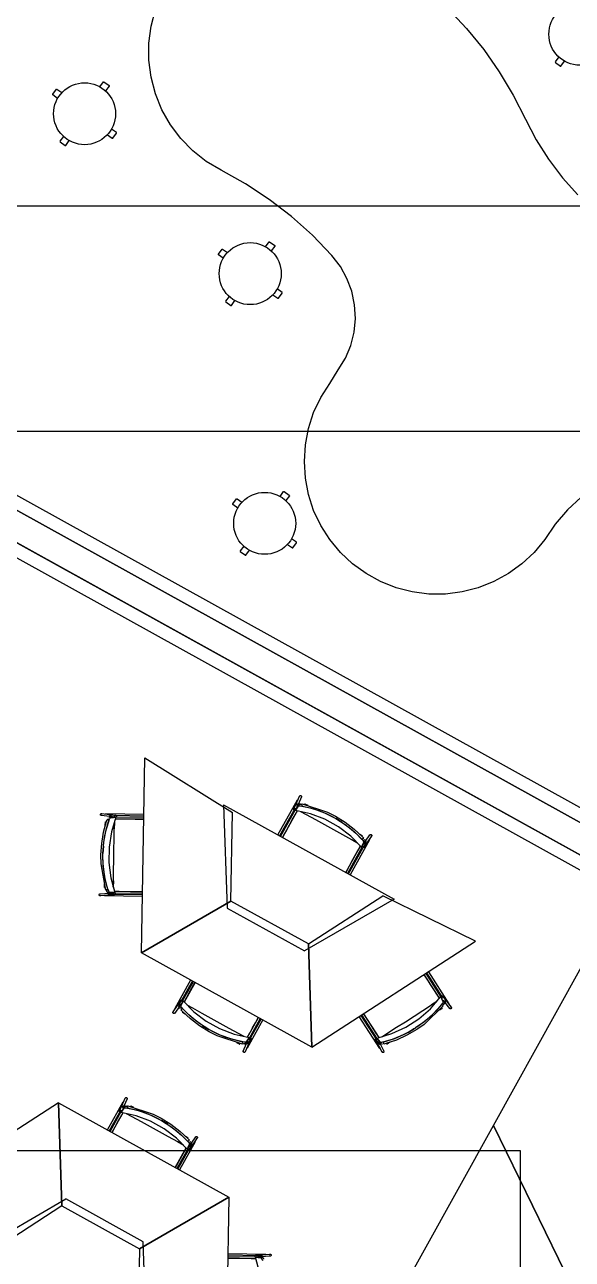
# Model space of a CAD drawing. Header units: metres. Extents: x 3.2 to 22.3, y 0.7 to 22.8.
# Drawn here: x 8.898 to 10.115, y 14.009 to 16.754 of the extents above; entities that cross this region are included whole.
import ezdxf

# ---------------------------------------------------------------- set-up
doc = ezdxf.new("R2010")
doc.units = ezdxf.units.M
for name, color, linetype in [('ARREDI', 9, 'Continuous'), ('PARETI_STRUTTURE', 7, 'Continuous'), ('PORTE_SCALE', 2, 'Continuous'), ('WAYFINDING_RIQUADRI', 7, 'Continuous')]:
    doc.layers.add(name, color=color, linetype=linetype)

msp = doc.modelspace()

# ---------------------------------------------------------------- linework, layer by layer
at = {"layer": 'ARREDI'}
for points in [[(10.1355, 15.7031), (10.1048, 15.675), (10.0775, 15.6435), (10.0541, 15.6091), (10.0305, 15.5805), (10.0034, 15.5552), (9.9734, 15.5334), (9.9409, 15.5155), (9.9064, 15.5019), (9.8705, 15.4926), (9.8337, 15.488), (9.7967, 15.488), (9.7599, 15.4926), (9.7239, 15.5019), (9.6895, 15.5155), (9.657, 15.5334), (9.627, 15.5552), (9.5999, 15.5806), (9.5763, 15.6091), (9.5564, 15.6405), (9.5406, 15.674), (9.5292, 15.7093), (9.5222, 15.7457), (9.5199, 15.7827), (9.5222, 15.8197), (9.5292, 15.8562), (9.5406, 15.8914), (9.5564, 15.925), (9.5763, 15.9563), (9.5953, 15.9861), (9.6112, 16.0122), (9.623, 16.0404), (9.6304, 16.0701), (9.6333, 16.1005), (9.6316, 16.1311), (9.6254, 16.161), (9.6147, 16.1897), (9.5999, 16.2164), (9.5812, 16.2406), (9.5378, 16.2856), (9.4912, 16.3274), (9.4416, 16.3655), (9.3894, 16.3999), (9.3348, 16.4304), (9.302, 16.4499), (9.272, 16.4735), (9.2452, 16.5008), (9.2223, 16.5313), (9.2034, 16.5645), (9.189, 16.5999), (9.1793, 16.6368), (9.1744, 16.6747), (9.1744, 16.7128), (9.1794, 16.7507), (9.1892, 16.7876)], [(9.8394, 16.7893), (9.8805, 16.7453), (9.9185, 16.6984), (9.953, 16.649), (9.984, 16.5973), (10.0113, 16.5436), (10.0349, 16.498), (10.0623, 16.4545), (10.0933, 16.4135), (10.1276, 16.3753)], [(10.0855, 16.682), (10.0776, 16.6712)], [(10.0776, 16.6712), (10.0778, 16.6701)], [(10.0778, 16.6701), (10.0892, 16.6617)], [(10.0903, 16.6619), (10.0982, 16.6727)], [(10.0892, 16.6617), (10.0903, 16.6619)], [(8.9606, 16.599), (8.969, 16.6104)], [(8.969, 16.6104), (8.9701, 16.6106)], [(8.9701, 16.6106), (8.9809, 16.6027)], [(9.0655, 16.6158), (9.0735, 16.6266)], [(9.0735, 16.6266), (9.0746, 16.6268)], [(9.0746, 16.6268), (9.086, 16.6184)], [(9.0862, 16.6173), (9.0782, 16.6065)], [(9.086, 16.6184), (9.0862, 16.6173)], [(8.9607, 16.5979), (8.9606, 16.599)], [(8.9716, 16.59), (8.9608, 16.5979)], [(8.9847, 16.5053), (8.9768, 16.4945)], [(9.0821, 16.5091), (9.0929, 16.5012)], [(9.1022, 16.5139), (9.0913, 16.5218)], [(9.0929, 16.5012), (9.094, 16.5014)], [(9.094, 16.5014), (9.1023, 16.5128)], [(9.1023, 16.5128), (9.1022, 16.5139)], [(8.9768, 16.4945), (8.9769, 16.4934)], [(8.9769, 16.4934), (8.9884, 16.485)], [(8.9884, 16.485), (8.9895, 16.4852)], [(8.9895, 16.4852), (8.9974, 16.496)], [(9.3288, 16.2434), (9.3371, 16.2549)], [(9.3372, 16.2549), (9.3382, 16.255)], [(9.3383, 16.255), (9.3491, 16.2471)], [(9.4337, 16.2602), (9.4417, 16.271)], [(9.4417, 16.271), (9.4428, 16.2712)], [(9.4428, 16.2712), (9.4542, 16.2628)], [(9.4544, 16.2617), (9.4464, 16.2509)], [(9.4542, 16.2628), (9.4544, 16.2617)], [(9.3289, 16.2423), (9.3288, 16.2434)], [(9.3398, 16.2344), (9.3289, 16.2423)], [(9.3529, 16.1497), (9.345, 16.1389)], [(9.4502, 16.1535), (9.4611, 16.1456)], [(9.4704, 16.1583), (9.4595, 16.1663)], [(9.4611, 16.1456), (9.4622, 16.1458)], [(9.4622, 16.1458), (9.4705, 16.1572)], [(9.4705, 16.1572), (9.4704, 16.1583)], [(9.345, 16.1389), (9.3451, 16.1378)], [(9.3451, 16.1378), (9.3566, 16.1294)], [(9.3566, 16.1294), (9.3577, 16.1296)], [(9.3577, 16.1296), (9.3656, 16.1404)], [(9.4659, 15.705), (9.4739, 15.7158)], [(9.4739, 15.7158), (9.475, 15.716)], [(9.4749, 15.716), (9.4864, 15.7076)], [(9.4866, 15.7065), (9.4786, 15.6957)], [(9.4864, 15.7076), (9.4866, 15.7065)], [(9.361, 15.6882), (9.3693, 15.6996)], [(9.3611, 15.6871), (9.361, 15.6882)], [(9.372, 15.6792), (9.3611, 15.6871)], [(9.3694, 15.6996), (9.3704, 15.6998)], [(9.3705, 15.6998), (9.3813, 15.6919)], [(9.3851, 15.5945), (9.3771, 15.5837)], [(9.4824, 15.5983), (9.4933, 15.5904)], [(9.5026, 15.6031), (9.4917, 15.611)], [(9.4944, 15.5905), (9.5027, 15.602)], [(9.5027, 15.602), (9.5026, 15.6031)], [(9.3772, 15.5837), (9.3773, 15.5826)], [(9.3773, 15.5826), (9.3888, 15.5742)], [(9.3888, 15.5742), (9.3899, 15.5744)], [(9.3899, 15.5744), (9.3978, 15.5852)], [(9.4933, 15.5904), (9.4944, 15.5906)], [(9.1581, 14.6903), (9.1651, 15.1234), (9.36, 15.0021)], [(9.3404, 15.0192), (9.7192, 14.8092), (9.5204, 14.6943)], [(9.3404, 15.0192), (9.3483, 14.7898)], [(9.6519, 14.9362), (9.6495, 14.9308), (9.6471, 14.9254), (9.623, 14.9497), (9.5957, 14.9704), (9.5657, 14.987), (9.5337, 14.9992), (9.5003, 15.0067), (9.5036, 15.0116), (9.5069, 15.0165), (9.5077, 15.0169), (9.5094, 15.017), (9.5117, 15.0169), (9.5141, 15.0166)], [(9.5032, 15.0141), (9.5041, 15.0155), (9.5065, 15.019)], [(9.5035, 15.0183), (9.5033, 15.019), (9.5034, 15.0197), (9.5037, 15.0203), (9.5037, 15.0204), (9.5042, 15.0209), (9.5043, 15.0209), (9.505, 15.0212), (9.5057, 15.0212), (9.5064, 15.021), (9.507, 15.0205)], [(9.5074, 15.0199), (9.5076, 15.0192), (9.5075, 15.0184), (9.5073, 15.0179), (9.5072, 15.0178), (9.5067, 15.0173), (9.506, 15.017), (9.5052, 15.017), (9.5045, 15.0172), (9.5039, 15.0177), (9.5035, 15.0183)], [(9.5046, 15.0303), (9.5046, 15.0304)], [(9.5046, 15.0303), (9.5049, 15.0302), (9.5053, 15.0299)], [(9.5053, 15.0299), (9.5059, 15.0296)], [(9.5069, 15.0166), (9.5076, 15.0169), (9.5093, 15.0171), (9.5116, 15.017), (9.5141, 15.0166)], [(9.5099, 15.0209), (9.5082, 15.0207)], [(9.5082, 15.0208), (9.5098, 15.0209)], [(9.5093, 15.0369), (9.5092, 15.0376), (9.5093, 15.0384), (9.5093, 15.0386), (9.5093, 15.0386), (9.5096, 15.039), (9.5101, 15.0396), (9.5108, 15.0399), (9.5116, 15.0399), (9.5123, 15.0397), (9.5129, 15.0392), (9.5133, 15.0386)], [(9.5108, 15.0208), (9.5121, 15.0208)], [(9.5122, 15.0208), (9.5111, 15.0208)], [(9.5133, 15.0386), (9.5135, 15.0379), (9.5134, 15.0371), (9.5133, 15.0369), (9.5133, 15.0369), (9.5131, 15.0365), (9.5125, 15.036)], [(9.5146, 15.0204), (9.5135, 15.0206)], [(9.5135, 15.0206), (9.5146, 15.0204)], [(9.5142, 15.0183), (9.5141, 15.0177), (9.514, 15.0172), (9.514, 15.017)], [(9.5141, 15.0166), (9.5331, 15.0123), (9.5517, 15.0065), (9.5697, 14.9991), (9.5847, 14.9916)], [(9.5142, 15.0166), (9.5332, 15.0123), (9.5518, 15.0064), (9.5698, 14.9991), (9.5847, 14.9916)], [(9.5143, 15.019), (9.5144, 15.0198), (9.5146, 15.0204)], [(9.5146, 15.0209), (9.5147, 15.0212), (9.5147, 15.0213), (9.5147, 15.0212)], [(9.5213, 15.0218), (9.5212, 15.0215), (9.521, 15.0211), (9.5206, 15.0205), (9.5203, 15.0199)], [(9.0672, 14.9964), (9.0669, 14.9971), (9.0668, 14.9978), (9.067, 14.9985), (9.0674, 14.9992), (9.068, 14.9996), (9.0687, 14.9998), (9.0692, 14.9999), (9.0694, 14.9998), (9.0701, 14.9995), (9.0707, 14.999)], [(9.0705, 14.9962), (9.0699, 14.9958), (9.0692, 14.9955), (9.0687, 14.9955), (9.0685, 14.9956), (9.0678, 14.9959), (9.0672, 14.9964)], [(9.0787, 14.9998), (9.0787, 14.9999), (9.0787, 14.9995), (9.0787, 14.999)], [(9.0787, 14.9983), (9.0787, 14.999)], [(9.0895, 14.991), (9.0954, 14.9914), (9.1013, 14.9918), (9.0912, 14.9591), (9.0858, 14.9253), (9.0852, 14.891), (9.0895, 14.857), (9.0986, 14.824), (9.0927, 14.8246), (9.0869, 14.8252), (9.0861, 14.8257), (9.0852, 14.8271), (9.0843, 14.8292), (9.0834, 14.8315)], [(9.0837, 14.9894), (9.0843, 14.9906)], [(9.0843, 14.9905), (9.0837, 14.9894)], [(9.0859, 14.9936), (9.0861, 14.9943), (9.0865, 14.9949), (9.0871, 14.9954), (9.0871, 14.9954), (9.0878, 14.9956), (9.0879, 14.9956), (9.0885, 14.9956), (9.0892, 14.9953), (9.0897, 14.9947)], [(9.0859, 14.9924), (9.0919, 14.9928), (9.0933, 14.9929)], [(9.0859, 14.9847), (9.0868, 14.987), (9.0879, 14.9891), (9.0888, 14.9905), (9.0895, 14.991)], [(9.0859, 14.9847), (9.0869, 14.9871), (9.0879, 14.9891), (9.0888, 14.9905), (9.0895, 14.991)], [(9.0897, 14.9947), (9.0901, 14.9941), (9.0901, 14.9933), (9.09, 14.9926), (9.0896, 14.992), (9.089, 14.9915), (9.089, 14.9915), (9.0883, 14.9913), (9.0882, 14.9913), (9.0876, 14.9913), (9.0869, 14.9917)], [(9.09, 14.9928), (9.09, 14.9929)], [(9.0981, 14.9943), (9.0983, 14.9951), (9.0987, 14.9957), (9.0993, 14.9961), (9.1, 14.9963), (9.1005, 14.9964), (9.1005, 14.9964), (9.1007, 14.9963), (9.1014, 14.996), (9.102, 14.9955)], [(9.1013, 14.9918), (9.0985, 14.9929)], [(9.0985, 14.9929), (9.1013, 14.9918)], [(9.1003, 14.9884), (9.1131, 14.9882), (9.1283, 14.9879), (9.1436, 14.9877), (9.1589, 14.9875), (9.1629, 14.9874)], [(9.102, 14.9955), (9.1023, 14.9948), (9.1024, 14.9941), (9.1022, 14.9934), (9.1018, 14.9927), (9.1012, 14.9923)], [(9.3568, 14.8053), (9.36, 15.0021)], [(9.5037, 15.006), (9.4987, 14.9968), (9.4924, 14.9855), (9.4862, 14.9742), (9.4799, 14.9629), (9.4736, 14.9516), (9.471, 14.9468)], [(9.4968, 15.0081), (9.4966, 15.0088), (9.4967, 15.0095), (9.4968, 15.0098), (9.4968, 15.0098), (9.497, 15.0102), (9.4975, 15.0107), (9.4982, 15.011), (9.499, 15.011)], [(9.5005, 15.0076), (9.4999, 15.0071), (9.4992, 15.0068), (9.4985, 15.0068), (9.4978, 15.007), (9.4972, 15.0074), (9.4967, 15.0081)], [(9.5006, 15.009), (9.5003, 15.0067)], [(9.5246, 14.9972), (9.5124, 15.004)], [(9.6383, 14.9342), (9.6258, 14.9411), (9.6057, 14.9523), (9.5855, 14.9635), (9.5653, 14.9747), (9.5451, 14.9859), (9.5249, 14.9971), (9.5124, 15.004)], [(9.5896, 14.9889), (9.6035, 14.9805)], [(9.6036, 14.9804), (9.5896, 14.9889)], [(9.0733, 14.9281), (9.0759, 14.9471), (9.0802, 14.9661), (9.0859, 14.9848)], [(9.0733, 14.928), (9.0759, 14.947), (9.0801, 14.966), (9.0859, 14.9846)], [(9.08, 14.981), (9.0792, 14.981), (9.0786, 14.981), (9.0781, 14.981), (9.0778, 14.9811)], [(9.0844, 14.9855), (9.0837, 14.9858), (9.083, 14.986), (9.0823, 14.9863), (9.0819, 14.9864), (9.0816, 14.9865), (9.0816, 14.9865), (9.0816, 14.9865), (9.0818, 14.9865)], [(9.0856, 14.9851), (9.0854, 14.9851), (9.085, 14.9853), (9.0844, 14.9855)], [(9.0953, 14.836), (9.0956, 14.8503), (9.0959, 14.8733), (9.0963, 14.8964), (9.0967, 14.9195), (9.097, 14.9426), (9.0974, 14.9656), (9.0977, 14.9799)], [(9.0977, 14.9799), (9.0974, 14.966)], [(9.604, 14.9801), (9.6196, 14.9688), (9.6343, 14.9562), (9.648, 14.9424)], [(9.6041, 14.9801), (9.6196, 14.9688), (9.6344, 14.9561), (9.6481, 14.9423)], [(9.6384, 14.9342), (9.6261, 14.9409)], [(9.6476, 14.9493), (9.648, 14.9499), (9.6483, 14.9505), (9.6486, 14.9509), (9.6487, 14.9512)], [(9.6481, 14.9423), (9.6497, 14.9404), (9.651, 14.9385), (9.6518, 14.937), (9.6519, 14.9362)], [(9.6481, 14.9423), (9.6498, 14.9403), (9.6511, 14.9385), (9.6518, 14.937), (9.6519, 14.9361)], [(9.6495, 14.9433), (9.6491, 14.9429), (9.6487, 14.9426), (9.6486, 14.9424)], [(9.6516, 14.9451), (9.6517, 14.9453), (9.6518, 14.9453), (9.6517, 14.9452), (9.6515, 14.9451), (9.6506, 14.9443), (9.6501, 14.9438), (9.6495, 14.9433)], [(9.6549, 14.9386), (9.6525, 14.9332), (9.6519, 14.9319)], [(9.6552, 14.9342), (9.6544, 14.9342), (9.6537, 14.9345), (9.6531, 14.935), (9.6528, 14.9356), (9.6527, 14.9363), (9.6527, 14.9364), (9.6528, 14.9371), (9.6528, 14.9372), (9.6532, 14.9377), (9.6537, 14.9381), (9.6545, 14.9384)], [(9.654, 14.941), (9.6533, 14.942)], [(9.6533, 14.942), (9.654, 14.941)], [(9.6559, 14.9381), (9.6565, 14.9376), (9.6569, 14.937), (9.657, 14.9363), (9.657, 14.9362), (9.6568, 14.9355), (9.6568, 14.9354), (9.6565, 14.9349), (9.6559, 14.9344), (9.6552, 14.9342)], [(9.6635, 14.9423), (9.6641, 14.9419)], [(9.6648, 14.9415), (9.6648, 14.9415), (9.6648, 14.9415), (9.6645, 14.9417), (9.6641, 14.9419)], [(9.6654, 14.9512), (9.6655, 14.9519), (9.6658, 14.9524), (9.6658, 14.9524), (9.6659, 14.9526), (9.6665, 14.953), (9.6672, 14.9533)], [(9.6672, 14.9533), (9.668, 14.9533), (9.6686, 14.953), (9.6692, 14.9525), (9.6696, 14.9518), (9.6697, 14.9511), (9.6696, 14.9504), (9.6693, 14.9499), (9.6693, 14.9499), (9.6692, 14.9497), (9.6686, 14.9493), (9.6679, 14.949)], [(9.0732, 14.9275), (9.0723, 14.9111)], [(9.0723, 14.9111), (9.0732, 14.9274)], [(9.6446, 14.9279), (9.6384, 14.9167), (9.631, 14.9033), (9.6236, 14.89), (9.6162, 14.8766), (9.6118, 14.8688)], [(9.6471, 14.9254), (9.6494, 14.9273)], [(9.6494, 14.9273), (9.6471, 14.9254)], [(9.6501, 14.9231), (9.6493, 14.9231), (9.6486, 14.9234), (9.6481, 14.9239), (9.6477, 14.9245), (9.6476, 14.9252)], [(9.6508, 14.927), (9.6514, 14.9265), (9.6518, 14.9259), (9.6519, 14.9251), (9.6517, 14.9244), (9.6515, 14.924), (9.6515, 14.924), (9.6514, 14.9238), (9.6508, 14.9233), (9.6501, 14.9231)], [(9.0834, 14.8316), (9.0782, 14.8504), (9.0747, 14.8695), (9.0726, 14.8889), (9.0722, 14.9055)], [(9.0834, 14.8315), (9.0783, 14.8503), (9.0747, 14.8694), (9.0726, 14.8888), (9.0722, 14.9055)], [(9.0754, 14.8355), (9.0754, 14.8355)], [(9.0754, 14.8355), (9.0757, 14.8355), (9.0762, 14.8354), (9.0768, 14.8354), (9.0776, 14.8354)], [(9.0819, 14.8308), (9.0812, 14.8305), (9.0804, 14.8303), (9.0798, 14.8301), (9.0793, 14.8299), (9.0791, 14.8299)], [(9.0798, 14.8301), (9.0802, 14.8291)], [(9.0802, 14.8291), (9.0798, 14.8301)], [(9.0806, 14.8279), (9.0811, 14.8268)], [(9.0812, 14.8266), (9.0807, 14.8278)], [(9.0816, 14.8258), (9.0825, 14.8244)], [(9.0825, 14.8243), (9.0816, 14.8257)], [(9.0819, 14.8308), (9.0825, 14.831), (9.0829, 14.8311), (9.0831, 14.8312)], [(9.0869, 14.8251), (9.0862, 14.8257), (9.0853, 14.8271), (9.0843, 14.8291), (9.0834, 14.8315)], [(9.0836, 14.8241), (9.0842, 14.8246), (9.0849, 14.8248), (9.0855, 14.8249), (9.0856, 14.8249), (9.0863, 14.8246), (9.0863, 14.8246), (9.0869, 14.8242), (9.0872, 14.8235), (9.0874, 14.8228), (9.0873, 14.822), (9.0869, 14.8214)], [(9.0907, 14.8231), (9.0891, 14.8232), (9.0848, 14.8237)], [(9.0956, 14.8499), (9.0953, 14.836)], [(9.0965, 14.8232), (9.0986, 14.824)], [(9.0977, 14.8274), (9.1081, 14.8272), (9.1339, 14.8268), (9.1469, 14.8266), (9.1598, 14.8264)], [(9.0978, 14.8237), (9.0985, 14.8235), (9.0991, 14.823), (9.0994, 14.8224), (9.0996, 14.8216), (9.0995, 14.8209), (9.0991, 14.8202)], [(9.0677, 14.8177), (9.0672, 14.8172), (9.0665, 14.817), (9.0662, 14.8169), (9.0657, 14.817), (9.065, 14.8172), (9.0644, 14.8177), (9.0641, 14.8183), (9.0639, 14.8191), (9.064, 14.8198), (9.0644, 14.8205)], [(9.0644, 14.8205), (9.0649, 14.821), (9.0656, 14.8212), (9.0659, 14.8213), (9.0664, 14.8212), (9.0671, 14.821), (9.0677, 14.8205)], [(9.0758, 14.8175), (9.0758, 14.8182)], [(9.0758, 14.8166), (9.0758, 14.8166), (9.0758, 14.817), (9.0758, 14.8175)], [(9.0869, 14.8214), (9.0864, 14.8209), (9.0857, 14.8206), (9.0851, 14.8206), (9.0849, 14.8206), (9.0843, 14.8208), (9.0842, 14.8208), (9.0837, 14.8213), (9.0833, 14.8219), (9.0832, 14.8227), (9.0833, 14.8234)], [(9.0923, 14.8229), (9.0933, 14.8228)], [(9.0991, 14.8202), (9.0986, 14.8197), (9.0979, 14.8195), (9.0976, 14.8194), (9.0971, 14.8194), (9.0964, 14.8197), (9.0958, 14.8202), (9.0954, 14.8208)], [(9.5369, 14.4804), (9.1581, 14.6903), (9.3568, 14.8053)], [(9.529, 14.7098), (9.3568, 14.8053), (9.1581, 14.6903)], [(9.529, 14.7098), (9.6943, 14.8168)], [(9.5369, 14.4803), (9.9004, 14.7158), (9.6943, 14.8168)], [(9.3483, 14.7898), (9.5204, 14.6943)], [(9.8203, 14.5893), (9.8146, 14.598), (9.8076, 14.6089), (9.8006, 14.6197), (9.7935, 14.6306), (9.7865, 14.6414)], [(9.2529, 14.5808), (9.2591, 14.5919), (9.2665, 14.6053), (9.2739, 14.6187), (9.2771, 14.6244)], [(9.2426, 14.57), (9.245, 14.5754), (9.2456, 14.5767)], [(9.2466, 14.5816), (9.2461, 14.5821), (9.2457, 14.5828), (9.2456, 14.5835), (9.2457, 14.5842), (9.2459, 14.5847), (9.2459, 14.5847), (9.2461, 14.5849), (9.2467, 14.5853), (9.2474, 14.5856)], [(9.2456, 14.5725), (9.248, 14.5779), (9.2504, 14.5833), (9.2745, 14.5589), (9.3018, 14.5382), (9.3317, 14.5216), (9.3638, 14.5094), (9.3972, 14.5019), (9.3939, 14.497), (9.3906, 14.4921), (9.3898, 14.4917), (9.3881, 14.4916), (9.3858, 14.4917), (9.3834, 14.4921)], [(9.2474, 14.5856), (9.2481, 14.5856), (9.2488, 14.5853), (9.2494, 14.5848), (9.2498, 14.5841), (9.2499, 14.5834)], [(9.2504, 14.5833), (9.2481, 14.5813)], [(9.2481, 14.5813), (9.2504, 14.5833)], [(9.689, 14.4914), (9.6853, 14.4961), (9.6817, 14.5007), (9.7145, 14.5105), (9.7456, 14.5249), (9.7744, 14.5435), (9.8002, 14.566), (9.8226, 14.592), (9.8254, 14.5867), (9.8282, 14.5815), (9.8281, 14.5806), (9.8274, 14.5791), (9.8262, 14.5771), (9.8248, 14.5751)], [(9.6936, 14.5043), (9.7057, 14.5121), (9.725, 14.5246), (9.7444, 14.5371), (9.7638, 14.5497), (9.7831, 14.5622), (9.8025, 14.5748), (9.8145, 14.5825)], [(9.8028, 14.575), (9.8145, 14.5825)], [(9.8244, 14.5906), (9.8226, 14.592)], [(9.8233, 14.5914), (9.8231, 14.5921), (9.8232, 14.5928), (9.8235, 14.5935), (9.824, 14.5941), (9.8247, 14.5944), (9.8254, 14.5945)], [(9.8282, 14.5815), (9.8281, 14.5807), (9.8275, 14.5791), (9.8263, 14.5772), (9.8248, 14.5751)], [(9.8254, 14.5945), (9.8262, 14.5943), (9.8268, 14.5938), (9.8269, 14.5937), (9.8269, 14.5937), (9.8272, 14.5932), (9.8274, 14.5925), (9.8273, 14.5918), (9.827, 14.5911), (9.8265, 14.5906)], [(9.827, 14.5873), (9.8265, 14.5882)], [(9.8277, 14.5859), (9.8285, 14.5845), (9.8305, 14.5807)], [(9.8308, 14.5795), (9.8301, 14.5797), (9.8295, 14.5801), (9.8292, 14.5805), (9.8291, 14.5807), (9.8289, 14.5814), (9.8289, 14.5814), (9.829, 14.5821), (9.8293, 14.5828), (9.8298, 14.5833), (9.8305, 14.5836), (9.8313, 14.5837)], [(9.8306, 14.5768), (9.8312, 14.5784)], [(9.8312, 14.5784), (9.8306, 14.5769)], [(9.8313, 14.5837), (9.832, 14.5835), (9.8326, 14.5831), (9.833, 14.5826), (9.833, 14.5825), (9.8332, 14.5818), (9.8332, 14.5818), (9.8331, 14.581), (9.8328, 14.5804), (9.8323, 14.5799), (9.8316, 14.5795)], [(9.8407, 14.5766), (9.8401, 14.5762)], [(9.8414, 14.577), (9.8414, 14.5771), (9.8411, 14.5769), (9.8407, 14.5766)], [(9.2303, 14.5554), (9.2295, 14.5554), (9.2288, 14.5556), (9.2283, 14.5561), (9.2279, 14.5568), (9.2278, 14.5575), (9.2279, 14.5583), (9.2281, 14.5587), (9.2281, 14.5587), (9.2283, 14.5589), (9.2289, 14.5594), (9.2296, 14.5596)], [(9.2321, 14.5574), (9.2319, 14.5567), (9.2317, 14.5563), (9.2317, 14.5562), (9.2316, 14.5561), (9.231, 14.5556), (9.2303, 14.5554)], [(9.2326, 14.5671), (9.2326, 14.5671), (9.2327, 14.5671), (9.2329, 14.567), (9.2334, 14.5667)], [(9.234, 14.5664), (9.2334, 14.5667)], [(9.2416, 14.5705), (9.241, 14.571), (9.2406, 14.5717), (9.2405, 14.5724), (9.2405, 14.5725), (9.2406, 14.5731), (9.2407, 14.5732), (9.241, 14.5737), (9.2416, 14.5742), (9.2423, 14.5744)], [(9.2423, 14.5744), (9.2431, 14.5744), (9.2438, 14.5741), (9.2443, 14.5737), (9.2447, 14.573), (9.2448, 14.5723), (9.2448, 14.5723), (9.2447, 14.5716), (9.2446, 14.5714), (9.2443, 14.571), (9.2437, 14.5705), (9.243, 14.5703)], [(9.2442, 14.5666), (9.2434, 14.5677)], [(9.2435, 14.5676), (9.2442, 14.5666)], [(9.2493, 14.5664), (9.2477, 14.5683), (9.2464, 14.5702), (9.2456, 14.5716), (9.2455, 14.5725)], [(9.2493, 14.5663), (9.2478, 14.5682), (9.2465, 14.5701), (9.2457, 14.5716), (9.2456, 14.5725)], [(9.2459, 14.5635), (9.2457, 14.5634), (9.2457, 14.5634), (9.2457, 14.5634), (9.246, 14.5636), (9.2468, 14.5644), (9.2474, 14.5649), (9.2479, 14.5654)], [(9.2479, 14.5654), (9.2484, 14.5658), (9.2487, 14.5661), (9.2489, 14.5662)], [(9.2498, 14.5593), (9.2495, 14.5587), (9.2491, 14.5581), (9.2489, 14.5577), (9.2488, 14.5575)], [(9.2934, 14.5286), (9.2778, 14.5398), (9.263, 14.5525), (9.2493, 14.5663)], [(9.2934, 14.5285), (9.2779, 14.5398), (9.2631, 14.5524), (9.2494, 14.5662)], [(9.2591, 14.5745), (9.2713, 14.5677)], [(9.2591, 14.5744), (9.2717, 14.5675), (9.2918, 14.5563), (9.312, 14.5451), (9.3322, 14.5339), (9.3524, 14.5227), (9.3725, 14.5116), (9.385, 14.5046)], [(9.6511, 14.5543), (9.6533, 14.5509), (9.6615, 14.5381), (9.6699, 14.5253), (9.6782, 14.5125), (9.6851, 14.5017)], [(9.8248, 14.5751), (9.8121, 14.5604), (9.7982, 14.5467), (9.7832, 14.5342), (9.7696, 14.5246)], [(9.8247, 14.575), (9.812, 14.5603), (9.7981, 14.5467), (9.7832, 14.5342), (9.7696, 14.5246)], [(9.8248, 14.5681), (9.8252, 14.5675), (9.8256, 14.5669), (9.8258, 14.5665), (9.826, 14.5663)], [(9.8252, 14.5751), (9.8254, 14.5749), (9.8258, 14.5746), (9.8263, 14.5742)], [(9.8286, 14.5724), (9.8284, 14.5726), (9.828, 14.5729), (9.8274, 14.5733), (9.8263, 14.5742)], [(9.828, 14.5729), (9.8286, 14.5738)], [(9.8286, 14.5738), (9.828, 14.5729)], [(9.8286, 14.5724), (9.8286, 14.5724)], [(9.8294, 14.5748), (9.8301, 14.576)], [(9.8301, 14.576), (9.8294, 14.5749)], [(9.8446, 14.5655), (9.8439, 14.5657), (9.8432, 14.5661), (9.8431, 14.5663), (9.8431, 14.5663), (9.8428, 14.5667), (9.8426, 14.5674)], [(9.845, 14.5698), (9.8457, 14.5696), (9.8463, 14.5692), (9.8465, 14.569), (9.8465, 14.569), (9.8467, 14.5685), (9.8469, 14.5678), (9.8469, 14.5671), (9.8465, 14.5664), (9.846, 14.5659), (9.8453, 14.5655), (9.8446, 14.5655)], [(9.2939, 14.5282), (9.3079, 14.5197)], [(9.3079, 14.5197), (9.294, 14.5282)], [(9.3937, 14.5027), (9.3988, 14.5118), (9.405, 14.5231), (9.4113, 14.5344), (9.4176, 14.5457)], [(9.3832, 14.4921), (9.3643, 14.4964), (9.3457, 14.5022), (9.3277, 14.5095), (9.3128, 14.517)], [(9.3834, 14.492), (9.3644, 14.4964), (9.3458, 14.5022), (9.3277, 14.5095), (9.3128, 14.517)], [(9.3729, 14.5114), (9.3851, 14.5046)], [(9.3943, 14.4945), (9.3934, 14.4932), (9.3909, 14.4896)], [(9.3969, 14.4996), (9.3972, 14.5019)], [(9.397, 14.501), (9.3975, 14.5016), (9.3982, 14.5018), (9.399, 14.5019), (9.3997, 14.5017), (9.4003, 14.5012), (9.4007, 14.5006)], [(9.4007, 14.5006), (9.4009, 14.4999), (9.4008, 14.4991), (9.4007, 14.4989), (9.4007, 14.4989), (9.4005, 14.4985), (9.3999, 14.4979), (9.3992, 14.4977), (9.3985, 14.4976)], [(9.6814, 14.4966), (9.6807, 14.4964), (9.68, 14.4963), (9.6792, 14.4966), (9.6787, 14.4971), (9.6784, 14.4975), (9.6784, 14.4975), (9.6783, 14.4977), (9.6781, 14.4984), (9.6783, 14.4992)], [(9.6783, 14.4992), (9.6787, 14.4998), (9.6792, 14.5003), (9.6799, 14.5006), (9.6807, 14.5006), (9.6814, 14.5003), (9.682, 14.4999)], [(9.6817, 14.5007), (9.6823, 14.4978)], [(9.6823, 14.4978), (9.6817, 14.5007)], [(9.6936, 14.5043), (9.7053, 14.5119)], [(9.7503, 14.5129), (9.733, 14.5045), (9.7148, 14.4974), (9.6962, 14.4918)], [(9.7503, 14.5129), (9.733, 14.5045), (9.7149, 14.4975), (9.6963, 14.4919)], [(9.7649, 14.5216), (9.7508, 14.5132)], [(9.7508, 14.5132), (9.7649, 14.5216)], [(9.3761, 14.4869), (9.3763, 14.4871), (9.3765, 14.4875), (9.3768, 14.4881), (9.3772, 14.4887)], [(9.3828, 14.4877), (9.3828, 14.4874), (9.3828, 14.4874), (9.3828, 14.4874)], [(9.3832, 14.4896), (9.383, 14.4889), (9.3829, 14.4882)], [(9.3829, 14.4882), (9.384, 14.4881)], [(9.384, 14.4881), (9.3829, 14.4882)], [(9.3833, 14.4903), (9.3834, 14.491), (9.3835, 14.4914), (9.3835, 14.4916)], [(9.3906, 14.4921), (9.3898, 14.4917), (9.3882, 14.4916), (9.3859, 14.4917), (9.3834, 14.492)], [(9.3842, 14.47), (9.384, 14.4708), (9.3841, 14.4715), (9.3842, 14.4717), (9.3842, 14.4718), (9.3844, 14.4722), (9.3849, 14.4727)], [(9.3881, 14.4717), (9.3883, 14.471), (9.3882, 14.4703), (9.3881, 14.47), (9.3881, 14.47), (9.3879, 14.4696), (9.3873, 14.4691), (9.3866, 14.4688), (9.3859, 14.4688), (9.3852, 14.469), (9.3846, 14.4694), (9.3842, 14.47)], [(9.3853, 14.4879), (9.3864, 14.4878)], [(9.3866, 14.4878), (9.3854, 14.4879)], [(9.3876, 14.4878), (9.3892, 14.4879)], [(9.3893, 14.4879), (9.3876, 14.4878)], [(9.39, 14.4887), (9.3899, 14.4895), (9.3899, 14.4902), (9.3902, 14.4907), (9.3903, 14.4909), (9.3908, 14.4914), (9.3915, 14.4916), (9.3922, 14.4917), (9.3929, 14.4914), (9.3935, 14.491), (9.394, 14.4904)], [(9.394, 14.4904), (9.3941, 14.4896), (9.3941, 14.4889), (9.3938, 14.4884), (9.3937, 14.4882), (9.3932, 14.4878), (9.3932, 14.4877), (9.3925, 14.4875), (9.3918, 14.4874), (9.3911, 14.4877), (9.3905, 14.4881)], [(9.3921, 14.4787), (9.3916, 14.479)], [(9.3928, 14.4783), (9.3926, 14.4785), (9.3921, 14.4787)], [(9.3929, 14.4783), (9.3929, 14.4783)], [(9.6852, 14.4934), (9.6861, 14.4923), (9.6898, 14.4876)], [(9.6888, 14.4869), (9.6881, 14.4867), (9.6874, 14.4866), (9.6867, 14.4869), (9.6866, 14.4869), (9.6861, 14.4873), (9.686, 14.4875), (9.6857, 14.488), (9.6856, 14.4887), (9.6857, 14.4894)], [(9.6857, 14.4894), (9.6861, 14.4901), (9.6867, 14.4906), (9.6874, 14.4909), (9.6881, 14.4909), (9.6888, 14.4907), (9.6888, 14.4906), (9.6894, 14.4902), (9.6895, 14.4901), (9.6897, 14.4896), (9.6899, 14.4888)], [(9.6876, 14.4774), (9.6876, 14.4775)], [(9.6877, 14.4775), (9.6879, 14.4776), (9.6883, 14.4779)], [(9.6889, 14.4783), (9.6883, 14.4779)], [(9.6962, 14.4918), (9.6938, 14.4913), (9.6915, 14.4911), (9.6898, 14.4911), (9.689, 14.4914)], [(9.6962, 14.4918), (9.6937, 14.4913), (9.6914, 14.491), (9.6898, 14.4911), (9.689, 14.4914)], [(9.6935, 14.4874), (9.6923, 14.4873), (9.6914, 14.4873)], [(9.6935, 14.4874), (9.6922, 14.4873)], [(9.6969, 14.4698), (9.6965, 14.4692), (9.6959, 14.4687), (9.6953, 14.4684), (9.6945, 14.4684), (9.6938, 14.4687), (9.6932, 14.4691), (9.6929, 14.4695), (9.6929, 14.4695), (9.6928, 14.4698), (9.6927, 14.4705), (9.6928, 14.4712)], [(9.6959, 14.4724), (9.6965, 14.4719), (9.6968, 14.4715), (9.6968, 14.4715), (9.6969, 14.4713), (9.697, 14.4706), (9.6969, 14.4698)], [(9.6964, 14.4901), (9.6962, 14.4907), (9.6961, 14.4912), (9.6961, 14.4914)], [(9.697, 14.4875), (9.6971, 14.4873), (9.6971, 14.4872), (9.6971, 14.4873), (9.697, 14.4875), (9.6969, 14.488), (9.6967, 14.4887), (9.6966, 14.4894)], [(9.7037, 14.4872), (9.7036, 14.4874), (9.7033, 14.4878), (9.703, 14.4883), (9.7026, 14.489)], [(9.1172, 14.3589), (9.1175, 14.3587), (9.1179, 14.3585)], [(9.1172, 14.3589), (9.1172, 14.3589)], [(9.1179, 14.3585), (9.1185, 14.3582)], [(9.122, 14.3655), (9.1218, 14.3662), (9.1219, 14.3669), (9.122, 14.3672), (9.122, 14.3672), (9.1222, 14.3676), (9.1227, 14.3681), (9.1234, 14.3684), (9.1242, 14.3684), (9.1249, 14.3682), (9.1255, 14.3677), (9.1259, 14.3671)], [(9.1259, 14.3671), (9.1261, 14.3664), (9.126, 14.3657), (9.1259, 14.3654), (9.1259, 14.3654), (9.1257, 14.365), (9.1251, 14.3645)], [(8.9732, 14.3568), (8.6096, 14.1214), (8.8158, 14.0204)], [(8.9732, 14.3568), (9.352, 14.1468), (9.1532, 14.0319)], [(9.1164, 14.3345), (9.1113, 14.3254), (9.105, 14.3141), (9.0988, 14.3028), (9.0925, 14.2914)], [(9.1094, 14.3366), (9.1092, 14.3373), (9.1093, 14.3381), (9.1094, 14.3383), (9.1094, 14.3383), (9.1096, 14.3387), (9.1102, 14.3392), (9.1109, 14.3395), (9.1116, 14.3396)], [(9.1131, 14.3361), (9.1125, 14.3356), (9.1119, 14.3353), (9.1111, 14.3353), (9.1104, 14.3355), (9.1098, 14.336), (9.1094, 14.3366)], [(9.2645, 14.2647), (9.2621, 14.2593), (9.2597, 14.2539), (9.2356, 14.2782), (9.2083, 14.2989), (9.1783, 14.3156), (9.1463, 14.3278), (9.1129, 14.3353), (9.1162, 14.3402), (9.1195, 14.3451), (9.1203, 14.3454), (9.122, 14.3456), (9.1243, 14.3455), (9.1267, 14.3451)], [(9.1132, 14.3375), (9.1129, 14.3353)], [(9.1161, 14.3468), (9.1159, 14.3475), (9.116, 14.3483), (9.1163, 14.3488), (9.1164, 14.3489), (9.1169, 14.3494), (9.1169, 14.3494), (9.1176, 14.3497), (9.1183, 14.3497), (9.119, 14.3495), (9.1196, 14.3491)], [(9.12, 14.3484), (9.1202, 14.3477), (9.1201, 14.347), (9.1199, 14.3464), (9.1198, 14.3463), (9.1193, 14.3458), (9.1186, 14.3455), (9.1179, 14.3455), (9.1171, 14.3457), (9.1165, 14.3462), (9.1161, 14.3468)], [(9.1187, 14.347), (9.1167, 14.344)], [(9.1195, 14.3451), (9.1203, 14.3455), (9.1219, 14.3456), (9.1242, 14.3455), (9.1267, 14.3451)], [(9.1225, 14.3494), (9.1208, 14.3493)], [(9.1208, 14.3493), (9.1225, 14.3494)], [(9.1234, 14.3494), (9.1247, 14.3493)], [(9.1248, 14.3493), (9.1237, 14.3494)], [(9.1372, 14.3258), (9.125, 14.3325)], [(9.251, 14.2627), (9.2384, 14.2697), (9.2183, 14.2808), (9.1981, 14.292), (9.1779, 14.3032), (9.1577, 14.3144), (9.1376, 14.3256), (9.125, 14.3325)], [(9.1272, 14.349), (9.1261, 14.3491)], [(9.1261, 14.3491), (9.1272, 14.349)], [(9.1268, 14.3469), (9.1267, 14.3462), (9.1266, 14.3458), (9.1266, 14.3455)], [(9.1267, 14.3451), (9.1457, 14.3408), (9.1643, 14.335), (9.1824, 14.3277), (9.1973, 14.3202)], [(9.1269, 14.3476), (9.1271, 14.3483), (9.1272, 14.349)], [(9.1269, 14.3451), (9.1458, 14.3408), (9.1644, 14.335), (9.1824, 14.3277), (9.1973, 14.3202)], [(9.1273, 14.3495), (9.1273, 14.3497), (9.1273, 14.3498), (9.1273, 14.3498)], [(9.1339, 14.3503), (9.1338, 14.3501), (9.1336, 14.3497), (9.1333, 14.3491), (9.1329, 14.3484)], [(9.2022, 14.3175), (9.2161, 14.309)], [(9.2162, 14.309), (9.2022, 14.3175)], [(9.2167, 14.3086), (9.2322, 14.2974), (9.247, 14.2847), (9.2607, 14.2709)], [(9.2167, 14.3086), (9.2322, 14.2973), (9.247, 14.2847), (9.2607, 14.2708)], [(9.2603, 14.2778), (9.2606, 14.2785), (9.2609, 14.2791), (9.2612, 14.2795), (9.2613, 14.2797)], [(9.278, 14.2797), (9.2781, 14.2805), (9.2784, 14.2809), (9.2784, 14.2809), (9.2785, 14.2811), (9.2791, 14.2816), (9.2798, 14.2818)], [(9.2798, 14.2818), (9.2806, 14.2818), (9.2813, 14.2815), (9.2818, 14.281), (9.2822, 14.2804), (9.2823, 14.2796), (9.2822, 14.2789), (9.2819, 14.2785), (9.2819, 14.2785), (9.2818, 14.2783), (9.2812, 14.2778), (9.2805, 14.2776)], [(9.2572, 14.2564), (9.251, 14.2452), (9.2436, 14.2319), (9.2362, 14.2185), (9.233, 14.2128)], [(9.251, 14.2627), (9.2387, 14.2695)], [(9.2597, 14.2539), (9.2615, 14.2554)], [(9.2615, 14.2554), (9.2597, 14.2539)], [(9.2627, 14.2516), (9.2619, 14.2516), (9.2612, 14.2519), (9.2607, 14.2524), (9.2603, 14.253), (9.2602, 14.2538)], [(9.2607, 14.2708), (9.2623, 14.269), (9.2636, 14.2671), (9.2644, 14.2656), (9.2645, 14.2647)], [(9.2608, 14.2708), (9.2624, 14.2689), (9.2637, 14.267), (9.2644, 14.2655), (9.2645, 14.2647)], [(9.2622, 14.2718), (9.2617, 14.2714), (9.2613, 14.2711), (9.2612, 14.2709)], [(9.2642, 14.2736), (9.2644, 14.2738), (9.2644, 14.2738), (9.2643, 14.2738), (9.2641, 14.2736), (9.2633, 14.2728), (9.2627, 14.2723), (9.2622, 14.2718)], [(9.2637, 14.2554), (9.264, 14.2551), (9.2644, 14.2544), (9.2645, 14.2537), (9.2644, 14.2529), (9.2641, 14.2525), (9.2641, 14.2525), (9.264, 14.2523), (9.2634, 14.2518), (9.2627, 14.2516)], [(9.2675, 14.2672), (9.2651, 14.2618), (9.2645, 14.2604)], [(9.2678, 14.2628), (9.267, 14.2628), (9.2663, 14.263), (9.2658, 14.2635), (9.2654, 14.2642), (9.2653, 14.2649), (9.2653, 14.2649), (9.2654, 14.2656), (9.2655, 14.2657), (9.2658, 14.2662), (9.2664, 14.2667), (9.2671, 14.2669)], [(9.2666, 14.2695), (9.2659, 14.2706)], [(9.2659, 14.2706), (9.2666, 14.2695)], [(9.2685, 14.2666), (9.2691, 14.2662), (9.2695, 14.2655), (9.2696, 14.2648), (9.2696, 14.2647), (9.2695, 14.2641), (9.2694, 14.2639), (9.2691, 14.2634), (9.2685, 14.263), (9.2678, 14.2627)], [(9.2761, 14.2708), (9.2767, 14.2705)], [(9.2774, 14.2701), (9.2775, 14.27), (9.2774, 14.2701), (9.2772, 14.2702), (9.2767, 14.2705)], [(9.1697, 13.818), (8.7909, 14.0279), (8.9896, 14.1429)], [(8.9811, 14.1274), (9.1532, 14.0319), (9.352, 14.1468)], [(9.1618, 14.0474), (8.9896, 14.1429)], [(9.352, 14.1468), (9.345, 13.7138), (9.15, 13.8351)], [(8.9811, 14.1274), (8.8158, 14.0204)], [(9.1532, 14.0319), (9.15, 13.8351)], [(9.1697, 13.818), (9.1618, 14.0474)], [(9.4124, 14.0098), (9.402, 14.01), (9.3761, 14.0104), (9.3632, 14.0106), (9.3503, 14.0108)], [(9.4205, 13.8462), (9.4146, 13.8458), (9.4087, 13.8454), (9.4189, 13.8781), (9.4243, 13.9119), (9.4249, 13.9462), (9.4205, 13.9802), (9.4115, 14.0132), (9.4173, 14.0126), (9.4232, 14.012), (9.4239, 14.0115), (9.4249, 14.01), (9.4258, 14.008), (9.4267, 14.0057)], [(9.4123, 14.0135), (9.4116, 14.0137), (9.411, 14.0142), (9.4107, 14.0148), (9.4105, 14.0156), (9.4106, 14.0163), (9.411, 14.017)], [(9.411, 14.017), (9.4115, 14.0175), (9.4122, 14.0177), (9.4125, 14.0178), (9.413, 14.0177), (9.4137, 14.0175), (9.4142, 14.017), (9.4146, 14.0164)], [(9.4136, 14.014), (9.4115, 14.0132)], [(9.4178, 14.0143), (9.4168, 14.0144)], [(9.4193, 14.0141), (9.421, 14.0139), (9.4253, 14.0135)], [(9.4264, 14.0131), (9.4259, 14.0126), (9.4252, 14.0123), (9.4246, 14.0123), (9.4244, 14.0123), (9.4238, 14.0126), (9.4238, 14.0126), (9.4232, 14.013), (9.4228, 14.0137), (9.4227, 14.0144), (9.4228, 14.0152), (9.4232, 14.0158)], [(9.4232, 14.0158), (9.4237, 14.0163), (9.4244, 14.0166), (9.425, 14.0166), (9.4252, 14.0166), (9.4258, 14.0164), (9.4258, 14.0164), (9.4264, 14.0159), (9.4268, 14.0152), (9.4269, 14.0145), (9.4268, 14.0138)], [(9.4232, 14.012), (9.4239, 14.0115), (9.4248, 14.0101), (9.4258, 14.0081), (9.4267, 14.0057)], [(9.4275, 14.0128), (9.4284, 14.0114)], [(9.4285, 14.0114), (9.4276, 14.0128)], [(9.4289, 14.0106), (9.4294, 14.0094)], [(9.4294, 14.0093), (9.429, 14.0103)], [(9.4343, 14.0205), (9.4343, 14.0205), (9.4343, 14.0202), (9.4343, 14.0197)], [(9.4343, 14.0197), (9.4343, 14.019)], [(9.4424, 14.0194), (9.4429, 14.0199), (9.4436, 14.0202), (9.4439, 14.0202), (9.4444, 14.0202), (9.4451, 14.02), (9.4456, 14.0195), (9.446, 14.0189), (9.4462, 14.0181), (9.4461, 14.0174), (9.4457, 14.0167)], [(9.4457, 14.0167), (9.4452, 14.0162), (9.4445, 14.016), (9.4442, 14.0159), (9.4437, 14.0159), (9.443, 14.0162), (9.4424, 14.0166)]]:
    msp.add_lwpolyline(points, dxfattribs=at)
for points in [[(10.1138, 13.9506), (9.9402, 14.3066), (10.226, 14.8223), (10.5098, 14.665)], [(9.529, 14.7098), (9.5369, 14.4804)], [(8.9811, 14.1274), (8.9732, 14.3568)], [(10.114, 13.9503), (9.7922, 13.3699), (9.398, 13.3285), (9.9402, 14.3066)]]:
    msp.add_lwpolyline(points, close=True, dxfattribs=at)
for centre in [(10.1323, 16.7326), (9.0315, 16.5559), (9.3996, 16.2003), (9.4318, 15.6451)]:
    msp.add_circle(centre, 0.0689, dxfattribs=at)
at = {"layer": 'PARETI_STRUTTURE'}
for points in [[(8.3784, 15.986), (10.6502, 14.7267)], [(10.5244, 14.6906), (8.3077, 15.9194), (8.3383, 15.9745)], [(8.3641, 15.9602), (10.6101, 14.7152), (10.5795, 14.6601)], [(10.6101, 14.7152), (8.3641, 15.9602)], [(8.3336, 15.9051), (10.5244, 14.6906), (10.5101, 14.6648), (8.3192, 15.8793)], [(9.4613, 14.9522), (9.5046, 15.0304)], [(9.4968, 15.0098), (9.5093, 15.0386)], [(9.5009, 15.0081), (9.5073, 15.0179)], [(9.5056, 15.0193), (9.5037, 15.0148)], [(9.5045, 15.0162), (9.505, 15.0171)], [(9.5133, 15.0369), (9.506, 15.0202)], [(9.514, 15.017), (9.5169, 15.0164), (9.5411, 15.0101), (9.5646, 15.0014), (9.5871, 14.9903)], [(9.5147, 15.0213), (9.5712, 15.0032), (9.5892, 14.9941)], [(9.5213, 15.0218), (9.5276, 15.0183)], [(9.1, 14.9921), (9.0687, 14.9955)], [(9.0692, 14.9998), (9.1005, 14.9964)], [(9.0787, 14.9998), (9.1631, 14.9985)], [(9.0997, 14.9962), (9.0879, 14.9956)], [(9.0882, 14.9913), (9.0882, 14.9913), (9.0883, 14.9913), (9.0885, 14.9913), (9.0886, 14.9913), (9.0887, 14.9913), (9.0889, 14.9913), (9.0891, 14.9913), (9.0893, 14.9913), (9.0894, 14.9913), (9.0895, 14.9914), (9.0896, 14.9914), (9.0898, 14.9914), (9.0899, 14.9914), (9.09, 14.9914), (9.0902, 14.9914), (9.0903, 14.9914), (9.0906, 14.9914), (9.0907, 14.9914), (9.0908, 14.9914), (9.091, 14.9914), (9.0911, 14.9914), (9.0912, 14.9914), (9.0914, 14.9914), (9.0915, 14.9915), (9.0916, 14.9915), (9.0917, 14.9915), (9.0919, 14.9915), (9.092, 14.9915), (9.0923, 14.9915), (9.0924, 14.9915), (9.0925, 14.9915), (9.0927, 14.9915), (9.0928, 14.9915), (9.0929, 14.9915), (9.0931, 14.9915), (9.0932, 14.9915), (9.0933, 14.9915), (9.0935, 14.9916), (9.0937, 14.9916), (9.0938, 14.9916), (9.094, 14.9916), (9.0941, 14.9916), (9.0942, 14.9916), (9.0944, 14.9916), (9.0945, 14.9916), (9.0946, 14.9916), (9.0948, 14.9916), (9.0949, 14.9916), (9.095, 14.9916), (9.0951, 14.9916), (9.0954, 14.9916), (9.0956, 14.9917), (9.0957, 14.9917), (9.0958, 14.9917), (9.0959, 14.9917), (9.0961, 14.9917), (9.0962, 14.9917), (9.0963, 14.9917), (9.0965, 14.9917), (9.0966, 14.9917), (9.0969, 14.9917), (9.097, 14.9917), (9.0971, 14.9917), (9.0972, 14.9917), (9.0974, 14.9917), (9.0975, 14.9918), (9.0976, 14.9918), (9.0978, 14.9918), (9.0979, 14.9918), (9.098, 14.9918), (9.0982, 14.9918), (9.0983, 14.9918), (9.0986, 14.9918), (9.0987, 14.9918), (9.0988, 14.9918), (9.099, 14.9918), (9.0991, 14.9918), (9.0992, 14.9918), (9.0993, 14.9918), (9.0995, 14.9918), (9.0996, 14.9918), (9.0997, 14.9919), (9.0999, 14.9919)], [(9.09, 14.9929), (9.0919, 14.9928)], [(9.1002, 14.9952), (9.0972, 14.9952)], [(9.099, 14.9927), (9.163, 14.9917)], [(9.1629, 14.9874), (9.1003, 14.9884)], [(9.163, 14.9942), (9.1004, 14.9952)], [(9.4994, 15.012), (9.465, 14.9501)], [(9.4672, 14.9489), (9.5003, 15.0087)], [(9.5038, 15.0059), (9.471, 14.9468)], [(9.5012, 15.009), (9.5007, 15.008)], [(9.5871, 14.9903), (9.5897, 14.9889), (9.6108, 14.9754), (9.6305, 14.9599), (9.6485, 14.9424)], [(9.5892, 14.9941), (9.6107, 14.9808), (9.6308, 14.9653), (9.6492, 14.948), (9.6518, 14.9453)], [(9.0679, 14.9084), (9.0696, 14.9336), (9.0737, 14.9586), (9.0804, 14.983), (9.0816, 14.9865)], [(9.0722, 14.9083), (9.0723, 14.9112), (9.0743, 14.9362), (9.0787, 14.9609), (9.0856, 14.9851)], [(9.0776, 14.9734), (9.0778, 14.9811)], [(9.6648, 14.9415), (9.6215, 14.8634)], [(9.642, 14.9549), (9.6487, 14.9512)], [(9.6478, 14.9266), (9.6479, 14.9267), (9.648, 14.9269), (9.648, 14.927), (9.6481, 14.9271), (9.6481, 14.9272), (9.6482, 14.9273), (9.6482, 14.9275), (9.6483, 14.9276), (9.6483, 14.9277), (9.6484, 14.9278), (9.6485, 14.9279), (9.6485, 14.928), (9.6486, 14.9283), (9.6487, 14.9284), (9.6487, 14.9285), (9.6488, 14.9286), (9.6489, 14.9288), (9.6489, 14.9289), (9.649, 14.929), (9.649, 14.9291), (9.6491, 14.9292), (9.6491, 14.9293), (9.6492, 14.9295), (9.6492, 14.9296), (9.6494, 14.9298), (9.6494, 14.9299), (9.6495, 14.9301), (9.6495, 14.9302), (9.6496, 14.9303), (9.6496, 14.9304), (9.6497, 14.9305), (9.6497, 14.9306), (9.6498, 14.9308), (9.6499, 14.9309), (9.6499, 14.931), (9.65, 14.9311), (9.6501, 14.9314), (9.6501, 14.9315), (9.6502, 14.9316), (9.6503, 14.9317), (9.6503, 14.9318), (9.6504, 14.932), (9.6504, 14.9321), (9.6505, 14.9322), (9.6505, 14.9323), (9.6506, 14.9324), (9.6506, 14.9325), (9.6507, 14.9327), (9.6508, 14.9329), (9.6509, 14.933), (9.6509, 14.9331), (9.651, 14.9333), (9.651, 14.9334), (9.6511, 14.9335), (9.6511, 14.9336), (9.6512, 14.9337), (9.6513, 14.9339), (9.6513, 14.934), (9.6514, 14.9342), (9.6515, 14.9343), (9.6515, 14.9345), (9.6516, 14.9346), (9.6516, 14.9347), (9.6517, 14.9348), (9.6518, 14.9349), (9.6518, 14.935), (9.6519, 14.9352), (9.6519, 14.9353), (9.652, 14.9354), (9.6521, 14.9355), (9.6522, 14.9358), (9.6522, 14.9359), (9.6523, 14.936), (9.6523, 14.9361), (9.6524, 14.9362), (9.6524, 14.9363), (9.6525, 14.9365), (9.6526, 14.9366), (9.6526, 14.9367), (9.6527, 14.9368), (9.6527, 14.9369), (9.6528, 14.937), (9.6528, 14.9372), (9.6528, 14.9372)], [(9.6479, 14.9264), (9.6658, 14.9524)], [(9.6693, 14.9499), (9.6515, 14.924)], [(9.6518, 14.9248), (9.6568, 14.9354)], [(9.6534, 14.9349), (9.6529, 14.934)], [(9.079, 14.8298), (9.0684, 14.8882), (9.0679, 14.9084)], [(9.0831, 14.8312), (9.0823, 14.8341), (9.0764, 14.8584), (9.0731, 14.8833), (9.0722, 14.9083)], [(9.6118, 14.8688), (9.6446, 14.9279)], [(9.649, 14.927), (9.6156, 14.8667)], [(9.6177, 14.8655), (9.6505, 14.9246)], [(9.6506, 14.9248), (9.6521, 14.9274)], [(9.0659, 14.8213), (9.0973, 14.8237)], [(9.0754, 14.8354), (9.0755, 14.8426)], [(9.0971, 14.8239), (9.0855, 14.8249)], [(9.0977, 14.8274), (9.1603, 14.8264)], [(9.0976, 14.8194), (9.0662, 14.8169)], [(9.1601, 14.8153), (9.0758, 14.8166)], [(9.0891, 14.8232), (9.0872, 14.8232)], [(9.0944, 14.8207), (9.1602, 14.8196)], [(9.1602, 14.8221), (9.0969, 14.8231)], [(9.8203, 14.5892), (9.7862, 14.6418)], [(9.7899, 14.6442), (9.8243, 14.591)], [(9.8277, 14.5903), (9.7919, 14.6455)], [(9.7956, 14.6479), (9.8414, 14.5771)], [(9.2326, 14.5671), (9.2673, 14.6298)], [(9.2711, 14.6277), (9.2469, 14.584)], [(9.2485, 14.5817), (9.2733, 14.6265)], [(9.2771, 14.6244), (9.2529, 14.5807)], [(9.2281, 14.5587), (9.2459, 14.5847)], [(9.2495, 14.5822), (9.2317, 14.5563)], [(9.2457, 14.5839), (9.2407, 14.5732)], [(9.2496, 14.582), (9.2496, 14.5819), (9.2495, 14.5818), (9.2495, 14.5817), (9.2494, 14.5816), (9.2493, 14.5814), (9.2493, 14.5813), (9.2492, 14.5812), (9.2492, 14.5811), (9.2491, 14.581), (9.2491, 14.5808), (9.249, 14.5807), (9.249, 14.5806), (9.2489, 14.5805), (9.2488, 14.5804), (9.2488, 14.5802), (9.2487, 14.5801), (9.2487, 14.58), (9.2486, 14.5799), (9.2486, 14.5798), (9.2485, 14.5796), (9.2484, 14.5795), (9.2484, 14.5794), (9.2483, 14.5793), (9.2482, 14.5791), (9.2482, 14.5789), (9.2481, 14.5788), (9.2481, 14.5787), (9.248, 14.5786), (9.2479, 14.5785), (9.2479, 14.5783), (9.2478, 14.5782), (9.2478, 14.5781), (9.2477, 14.578), (9.2477, 14.5779), (9.2476, 14.5778), (9.2476, 14.5776), (9.2475, 14.5775), (9.2474, 14.5773), (9.2473, 14.5772), (9.2473, 14.577), (9.2472, 14.5769), (9.2472, 14.5768), (9.2471, 14.5767), (9.247, 14.5766), (9.247, 14.5765), (9.2469, 14.5763), (9.2469, 14.5762), (9.2468, 14.576), (9.2467, 14.5759), (9.2467, 14.5757), (9.2466, 14.5756), (9.2465, 14.5755), (9.2465, 14.5754), (9.2464, 14.5753), (9.2464, 14.5751), (9.2463, 14.575), (9.2463, 14.5749), (9.2462, 14.5748), (9.2462, 14.5747), (9.246, 14.5744), (9.246, 14.5743), (9.2459, 14.5742), (9.2459, 14.5741), (9.2458, 14.574), (9.2458, 14.5738), (9.2457, 14.5737), (9.2456, 14.5736), (9.2456, 14.5735), (9.2455, 14.5734), (9.2455, 14.5732), (9.2454, 14.5731), (9.2453, 14.5729), (9.2452, 14.5728), (9.2452, 14.5726), (9.2451, 14.5725), (9.2451, 14.5724), (9.245, 14.5723), (9.245, 14.5722), (9.2449, 14.5721), (9.2449, 14.5719), (9.2448, 14.5718), (9.2447, 14.5717), (9.2447, 14.5716), (9.2446, 14.5715), (9.2446, 14.5714)], [(9.2468, 14.5838), (9.2454, 14.5813)], [(9.8234, 14.5908), (9.8292, 14.5805)], [(9.8242, 14.5901), (9.8235, 14.591)], [(9.8269, 14.5937), (9.8465, 14.569)], [(9.8313, 14.5812), (9.8281, 14.5851)], [(9.8285, 14.5845), (9.8295, 14.5829)], [(9.8431, 14.5663), (9.8318, 14.5806)], [(9.2441, 14.5738), (9.2446, 14.5747)], [(9.3082, 14.5145), (9.2868, 14.5279), (9.2667, 14.5433), (9.2483, 14.5606), (9.2457, 14.5634)], [(9.2554, 14.5537), (9.2488, 14.5574)], [(9.3103, 14.5183), (9.3078, 14.5197), (9.2867, 14.5332), (9.267, 14.5488), (9.2489, 14.5663)], [(9.6454, 14.5506), (9.6794, 14.498)], [(9.6822, 14.4983), (9.6475, 14.552)], [(9.6511, 14.5543), (9.6851, 14.5018)], [(9.8252, 14.5751), (9.8233, 14.5728), (9.8063, 14.5544), (9.7876, 14.5377), (9.7672, 14.5231)], [(9.8286, 14.5724), (9.7861, 14.5311), (9.7696, 14.5194)], [(9.826, 14.5663), (9.82, 14.5624)], [(9.4276, 14.5409), (9.3929, 14.4783)], [(9.3937, 14.5027), (9.4179, 14.5463)], [(9.4217, 14.5442), (9.3971, 14.5)], [(9.3981, 14.4966), (9.4238, 14.543)], [(9.6876, 14.4775), (9.6418, 14.5483)], [(9.7672, 14.523), (9.7648, 14.5215), (9.7429, 14.5092), (9.72, 14.4991), (9.6961, 14.4914)], [(9.3828, 14.4874), (9.3263, 14.5054), (9.3082, 14.5145)], [(9.3835, 14.4917), (9.3806, 14.4922), (9.3563, 14.4986), (9.3328, 14.5073), (9.3103, 14.5183)], [(9.4007, 14.4989), (9.3881, 14.47)], [(9.3965, 14.5006), (9.3902, 14.4907)], [(9.3963, 14.4996), (9.3967, 14.5006)], [(9.6929, 14.4695), (9.6784, 14.4975)], [(9.679, 14.4969), (9.686, 14.4875)], [(9.6796, 14.4979), (9.6812, 14.4954)], [(9.6822, 14.4995), (9.6968, 14.4715)], [(9.6825, 14.4995), (9.6826, 14.4994), (9.6826, 14.4993), (9.6827, 14.4991), (9.6828, 14.499), (9.6829, 14.4989), (9.6829, 14.4988), (9.683, 14.4987), (9.6831, 14.4986), (9.6832, 14.4985), (9.6832, 14.4984), (9.6833, 14.4983), (9.6834, 14.4982), (9.6835, 14.4981), (9.6836, 14.498), (9.6836, 14.4979), (9.6837, 14.4978), (9.6838, 14.4977), (9.6839, 14.4976), (9.684, 14.4974), (9.6841, 14.4973), (9.6842, 14.4971), (9.6843, 14.497), (9.6843, 14.4969), (9.6844, 14.4968), (9.6845, 14.4967), (9.6846, 14.4966), (9.6847, 14.4965), (9.6847, 14.4964), (9.6848, 14.4963), (9.6849, 14.4962), (9.685, 14.4961), (9.6851, 14.496), (9.6851, 14.4959), (9.6852, 14.4958), (9.6853, 14.4957), (9.6854, 14.4956), (9.6855, 14.4954), (9.6856, 14.4953), (9.6857, 14.4951), (9.6858, 14.495), (9.6858, 14.4949), (9.6859, 14.4948), (9.686, 14.4947), (9.6861, 14.4946), (9.6861, 14.4945), (9.6862, 14.4944), (9.6863, 14.4943), (9.6864, 14.4942), (9.6865, 14.4941), (9.6865, 14.494), (9.6866, 14.4939), (9.6867, 14.4938), (9.6868, 14.4937), (9.6869, 14.4936), (9.6869, 14.4935), (9.687, 14.4934), (9.6871, 14.4933), (9.6872, 14.4931), (9.6872, 14.493), (9.6873, 14.4929), (9.6874, 14.4928), (9.6875, 14.4927), (9.6876, 14.4926), (9.6876, 14.4925), (9.6877, 14.4924), (9.6878, 14.4923), (9.6879, 14.4922), (9.6879, 14.4921), (9.688, 14.492), (9.6881, 14.4919), (9.6882, 14.4918), (9.6883, 14.4917), (9.6883, 14.4916), (9.6884, 14.4915), (9.6885, 14.4914), (9.6886, 14.4913), (9.6886, 14.4911), (9.6887, 14.491), (9.6888, 14.4909), (9.6889, 14.4908), (9.689, 14.4907), (9.689, 14.4906), (9.6891, 14.4905), (9.6892, 14.4904), (9.6893, 14.4903), (9.6894, 14.4901), (9.6895, 14.4901)], [(9.7696, 14.5194), (9.7477, 14.5068), (9.7247, 14.4963), (9.7007, 14.4882), (9.6971, 14.4872)], [(9.3761, 14.4868), (9.3699, 14.4903)], [(9.3842, 14.4717), (9.3914, 14.4885)], [(9.3918, 14.4894), (9.3938, 14.4938)], [(9.393, 14.4924), (9.3925, 14.4915)], [(9.7102, 14.4913), (9.7038, 14.4871)], [(9.0825, 14.2963), (9.1172, 14.3589)], [(9.1094, 14.3383), (9.122, 14.3672)], [(9.1259, 14.3654), (9.1187, 14.3489)], [(9.112, 14.3406), (9.0863, 14.2942)], [(9.0884, 14.2929), (9.113, 14.3372)], [(9.1164, 14.3345), (9.0922, 14.2909)], [(9.1138, 14.3376), (9.1133, 14.3366)], [(9.1136, 14.3366), (9.1199, 14.3464)], [(9.1182, 14.3478), (9.1163, 14.3435)], [(9.1171, 14.3448), (9.1176, 14.3457)], [(9.1266, 14.3455), (9.1295, 14.3449), (9.1537, 14.3386), (9.1772, 14.3299), (9.1998, 14.3189)], [(9.1273, 14.3498), (9.1838, 14.3317), (9.2019, 14.3226)], [(9.134, 14.3503), (9.1402, 14.3469)], [(9.1998, 14.3189), (9.2023, 14.3174), (9.2234, 14.3039), (9.2431, 14.2884), (9.2611, 14.2709)], [(9.2019, 14.3226), (9.2233, 14.3093), (9.2434, 14.2939), (9.2618, 14.2766), (9.2644, 14.2738)], [(9.2546, 14.2834), (9.2613, 14.2797)], [(9.2606, 14.2549), (9.2784, 14.2809)], [(9.2819, 14.2785), (9.2641, 14.2525)], [(9.233, 14.2128), (9.2572, 14.2564)], [(9.2616, 14.2554), (9.2368, 14.2107)], [(9.2389, 14.2095), (9.2631, 14.2531)], [(9.2775, 14.27), (9.2427, 14.2074)], [(9.2605, 14.2552), (9.2605, 14.2553), (9.2606, 14.2554), (9.2606, 14.2555), (9.2607, 14.2556), (9.2607, 14.2558), (9.2608, 14.2559), (9.2608, 14.256), (9.2609, 14.2561), (9.261, 14.2562), (9.261, 14.2563), (9.2611, 14.2565), (9.2611, 14.2566), (9.2612, 14.2567), (9.2612, 14.2568), (9.2613, 14.2569), (9.2614, 14.2571), (9.2614, 14.2572), (9.2615, 14.2573), (9.2615, 14.2574), (9.2616, 14.2575), (9.2616, 14.2576), (9.2617, 14.2578), (9.2617, 14.2579), (9.2618, 14.258), (9.2619, 14.2581), (9.262, 14.2584), (9.262, 14.2585), (9.2621, 14.2586), (9.2621, 14.2587), (9.2622, 14.2588), (9.2622, 14.2589), (9.2623, 14.2591), (9.2624, 14.2592), (9.2624, 14.2593), (9.2625, 14.2594), (9.2625, 14.2595), (9.2626, 14.2597), (9.2627, 14.2599), (9.2627, 14.26), (9.2628, 14.2601), (9.2629, 14.2603), (9.2629, 14.2604), (9.263, 14.2605), (9.263, 14.2606), (9.2631, 14.2607), (9.2632, 14.2608), (9.2632, 14.261), (9.2633, 14.2611), (9.2633, 14.2612), (9.2634, 14.2614), (9.2635, 14.2616), (9.2635, 14.2617), (9.2636, 14.2618), (9.2637, 14.2619), (9.2637, 14.262), (9.2638, 14.2622), (9.2638, 14.2623), (9.2639, 14.2624), (9.2639, 14.2625), (9.264, 14.2628), (9.2641, 14.2629), (9.2642, 14.263), (9.2642, 14.2631), (9.2643, 14.2632), (9.2643, 14.2633), (9.2644, 14.2635), (9.2644, 14.2636), (9.2645, 14.2637), (9.2646, 14.2638), (9.2646, 14.2639), (9.2647, 14.264), (9.2648, 14.2643), (9.2648, 14.2644), (9.2649, 14.2645), (9.2649, 14.2646), (9.265, 14.2648), (9.2651, 14.2649), (9.2651, 14.265), (9.2652, 14.2651), (9.2652, 14.2652), (9.2653, 14.2653), (9.2653, 14.2655), (9.2654, 14.2656), (9.2654, 14.2657), (9.2655, 14.2657)], [(9.2632, 14.2533), (9.2644, 14.2554)], [(9.2644, 14.2533), (9.2694, 14.2639)], [(9.266, 14.2634), (9.2655, 14.2625)], [(9.4124, 14.0098), (9.3498, 14.0108)], [(9.4157, 14.0165), (9.3499, 14.0176)], [(9.3499, 14.0151), (9.4132, 14.0141)], [(9.35, 14.0219), (9.4343, 14.0205)], [(9.4125, 14.0178), (9.4439, 14.0202)], [(9.4442, 14.0159), (9.4128, 14.0134)], [(9.4129, 14.0132), (9.4246, 14.0123)], [(9.421, 14.014), (9.4229, 14.0139)]]:
    msp.add_lwpolyline(points, dxfattribs=at)
at = {"layer": 'PORTE_SCALE'}
for centre, radius, start, end in [((8.9354, 12.8896), 1.9367, 85.2197, 85.5677), ((16.5062, 9.9267), 8.4496, 147.24518, 147.32499), ((9.5747, 15.9476), 1.9367, 265.2197, 265.5677)]:
    msp.add_arc(centre, radius, start, end, dxfattribs=at)
at = {"layer": 'WAYFINDING_RIQUADRI'}
for points in [[(8.5, 15.85), (10.5, 15.85), (10.5, 16.35), (8.5, 16.35)], [(6.8, 13.75), (10, 13.75), (10, 14.25), (6.8, 14.25)]]:
    msp.add_lwpolyline(points, close=True, dxfattribs=at)

doc.saveas('drawing.dxf')
